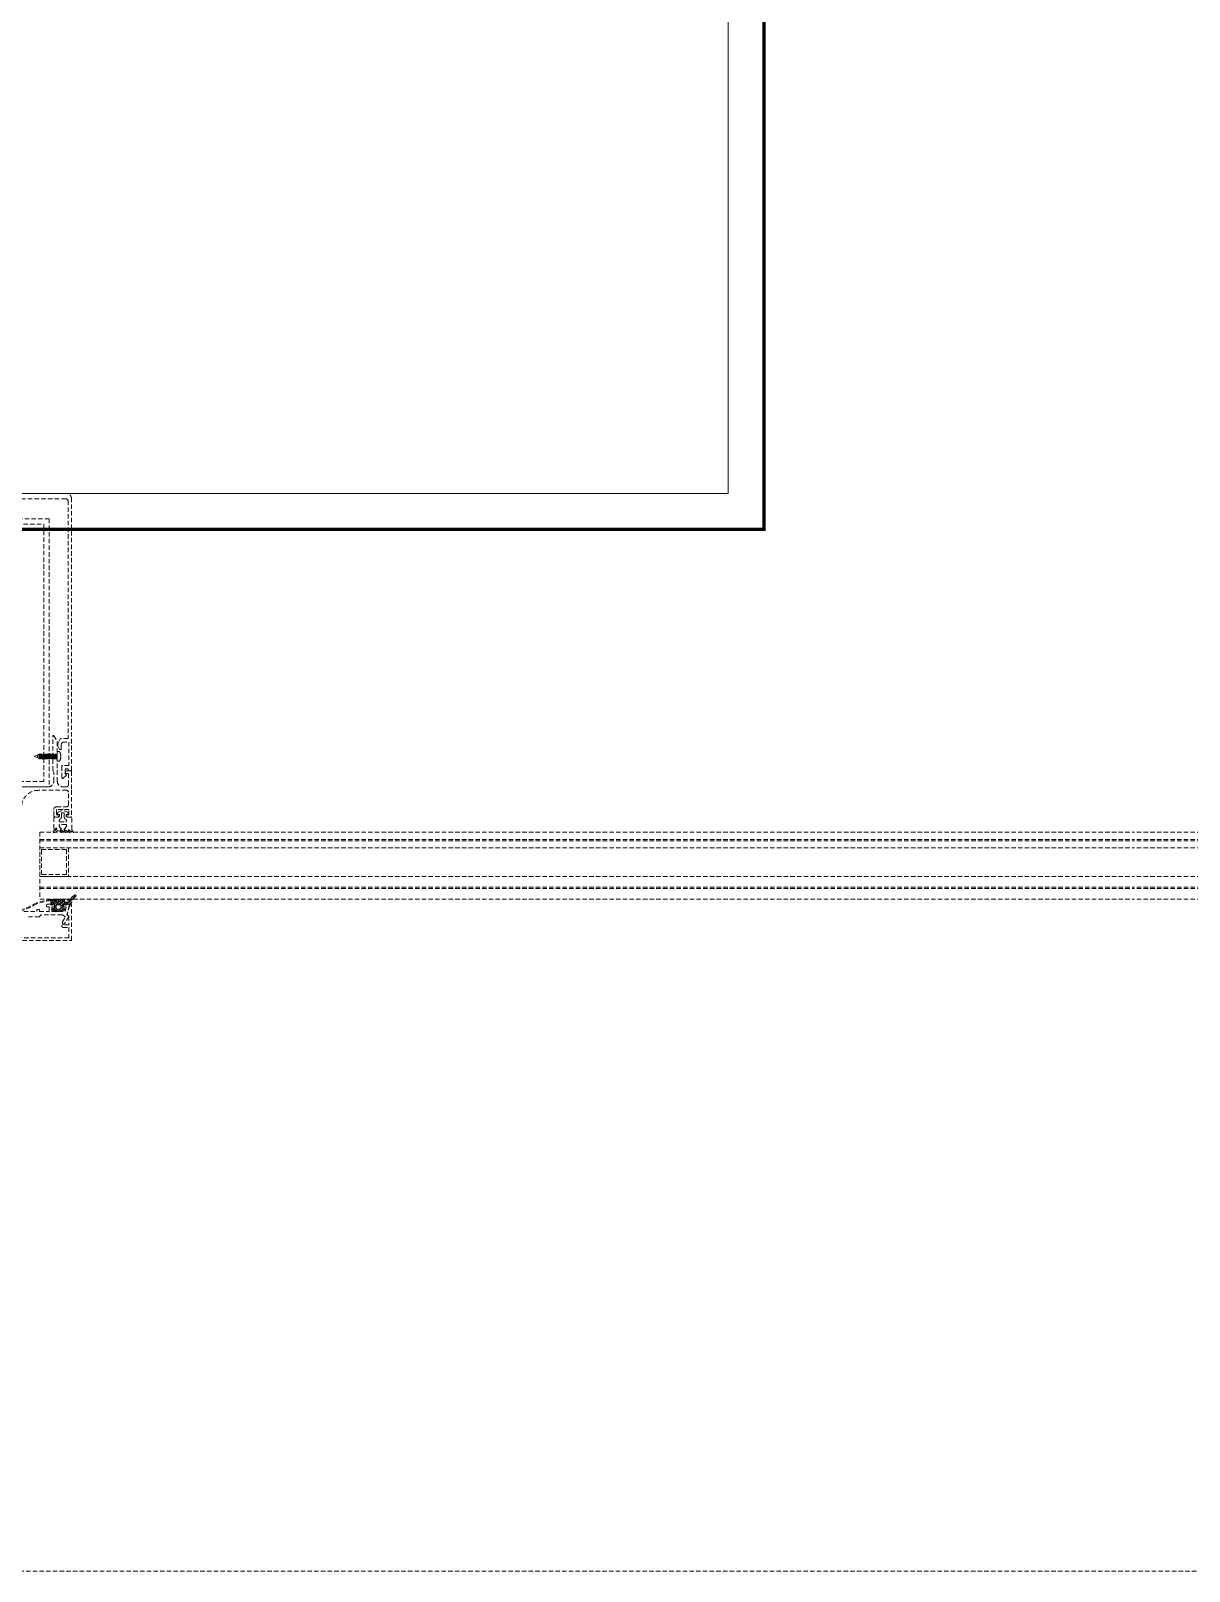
# Model space of a CAD drawing. Extents: x -1457 to 23780, y -2071 to 4205.
# Drawn here: x 7868.5 to 7933.3, y 284.7 to 370.9 of the extents above; entities that cross this region are included whole.
import ezdxf

# ---------------------------------------------------------------- set-up
doc = ezdxf.new("R2010")
doc.units = 0
doc.header["$MEASUREMENT"] = 0
doc.linetypes.add('HIDDEN', pattern=[0.375, 0.25, -0.125])
doc.layers.get('0').update_dxf_attribs({"color": 9, "lineweight": 9})
doc.layers.add('M-TEFRIS2-015', color=129, linetype='Continuous', lineweight=9)

# ---------------------------------------------------------------- blocks, each defined once
blk = doc.blocks.new('p-kolon_80x80')
blk.add_lwpolyline([(-40, -40), (40, -40), (40, 40), (-40, 40)], close=True)

msp = doc.modelspace()

# ---------------------------------------------------------------- hatches: boundary and pattern name
at = {"layer": 'M-TEFRIS2-015', "linetype": 'HIDDEN', "lineweight": 0}
h = msp.add_hatch(dxfattribs=at)
h.set_pattern_fill('LINE', color=256, scale=0.666667, angle=585, style=0)
h.set_pattern_definition([(45, (7813.41743, 201.40813), (-0.058925565, 0.058925565), [])])
edge = h.paths.add_edge_path()
edge.add_arc((7871.224, 321.984), 0.625, 117.2, 157.3388)
edge.add_arc((7870.503, 322.298), 0.162, 270.10269, 332.96001, ccw=False)
edge.add_line((7870.503, 322.137), (7870.423, 322.137))
edge.add_line((7870.423, 322.137), (7870.409, 322.137))
edge.add_line((7870.409, 322.137), (7870.402, 322.137))
edge.add_line((7870.402, 322.137), (7870.394, 322.139))
edge.add_line((7870.394, 322.139), (7870.387, 322.142))
edge.add_line((7870.387, 322.142), (7870.38, 322.146))
edge.add_line((7870.38, 322.146), (7870.374, 322.151))
edge.add_line((7870.374, 322.151), (7870.368, 322.158))
edge.add_line((7870.368, 322.158), (7870.364, 322.165))
edge.add_line((7870.364, 322.165), (7870.361, 322.172))
edge.add_line((7870.361, 322.172), (7870.359, 322.187))
edge.add_line((7870.359, 322.187), (7870.359, 322.262))
edge.add_line((7870.359, 322.262), (7870.359, 322.265))
edge.add_line((7870.359, 322.265), (7870.358, 322.268))
edge.add_line((7870.358, 322.268), (7870.357, 322.271))
edge.add_line((7870.357, 322.271), (7870.355, 322.274))
edge.add_line((7870.355, 322.274), (7870.353, 322.276))
edge.add_line((7870.353, 322.276), (7870.351, 322.279))
edge.add_line((7870.351, 322.279), (7870.348, 322.28))
edge.add_line((7870.348, 322.28), (7870.345, 322.281))
edge.add_line((7870.345, 322.281), (7870.339, 322.282))
edge.add_line((7870.339, 322.282), (7870.259, 322.282))
edge.add_line((7870.259, 322.282), (7870.256, 322.282))
edge.add_line((7870.256, 322.282), (7870.253, 322.281))
edge.add_line((7870.253, 322.281), (7870.25, 322.28))
edge.add_line((7870.25, 322.28), (7870.247, 322.279))
edge.add_line((7870.247, 322.279), (7870.245, 322.276))
edge.add_line((7870.245, 322.276), (7870.243, 322.274))
edge.add_line((7870.243, 322.274), (7870.241, 322.271))
edge.add_line((7870.241, 322.271), (7870.24, 322.268))
edge.add_line((7870.24, 322.268), (7870.239, 322.262))
edge.add_line((7870.239, 322.262), (7870.239, 322.187))
edge.add_line((7870.239, 322.187), (7870.238, 322.179))
edge.add_line((7870.238, 322.179), (7870.237, 322.172))
edge.add_line((7870.237, 322.172), (7870.234, 322.165))
edge.add_line((7870.234, 322.165), (7870.23, 322.158))
edge.add_line((7870.23, 322.158), (7870.224, 322.151))
edge.add_line((7870.224, 322.151), (7870.218, 322.146))
edge.add_line((7870.218, 322.146), (7870.211, 322.142))
edge.add_line((7870.211, 322.142), (7870.204, 322.139))
edge.add_line((7870.204, 322.139), (7870.189, 322.137))
edge.add_line((7870.189, 322.137), (7870.182, 322.137))
edge.add_line((7870.182, 322.137), (7870.174, 322.139))
edge.add_line((7870.174, 322.139), (7870.167, 322.142))
edge.add_line((7870.167, 322.142), (7870.16, 322.146))
edge.add_line((7870.16, 322.146), (7870.154, 322.151))
edge.add_line((7870.154, 322.151), (7870.148, 322.158))
edge.add_line((7870.148, 322.158), (7870.144, 322.165))
edge.add_line((7870.144, 322.165), (7870.141, 322.172))
edge.add_line((7870.141, 322.172), (7870.139, 322.187))
edge.add_line((7870.139, 322.187), (7870.139, 322.262))
edge.add_line((7870.139, 322.262), (7870.139, 322.265))
edge.add_line((7870.139, 322.265), (7870.138, 322.268))
edge.add_line((7870.138, 322.268), (7870.137, 322.271))
edge.add_line((7870.137, 322.271), (7870.135, 322.274))
edge.add_line((7870.135, 322.274), (7870.133, 322.276))
edge.add_line((7870.133, 322.276), (7870.131, 322.279))
edge.add_line((7870.131, 322.279), (7870.128, 322.28))
edge.add_line((7870.128, 322.28), (7870.125, 322.281))
edge.add_line((7870.125, 322.281), (7870.119, 322.282))
edge.add_line((7870.119, 322.282), (7870.039, 322.282))
edge.add_line((7870.039, 322.282), (7870.036, 322.282))
edge.add_line((7870.036, 322.282), (7870.033, 322.281))
edge.add_line((7870.033, 322.281), (7870.03, 322.28))
edge.add_line((7870.03, 322.28), (7870.027, 322.279))
edge.add_line((7870.027, 322.279), (7870.025, 322.276))
edge.add_line((7870.025, 322.276), (7870.023, 322.274))
edge.add_line((7870.023, 322.274), (7870.021, 322.271))
edge.add_line((7870.021, 322.271), (7870.02, 322.268))
edge.add_line((7870.02, 322.268), (7870.019, 322.262))
edge.add_line((7870.019, 322.262), (7870.019, 322.187))
edge.add_line((7870.019, 322.187), (7870.018, 322.179))
edge.add_line((7870.018, 322.179), (7870.017, 322.172))
edge.add_line((7870.017, 322.172), (7870.014, 322.165))
edge.add_line((7870.014, 322.165), (7870.01, 322.158))
edge.add_line((7870.01, 322.158), (7870.004, 322.151))
edge.add_line((7870.004, 322.151), (7869.998, 322.146))
edge.add_line((7869.998, 322.146), (7869.991, 322.142))
edge.add_line((7869.991, 322.142), (7869.984, 322.139))
edge.add_line((7869.984, 322.139), (7869.969, 322.137))
edge.add_line((7869.969, 322.137), (7869.962, 322.137))
edge.add_line((7869.962, 322.137), (7869.954, 322.139))
edge.add_line((7869.954, 322.139), (7869.947, 322.142))
edge.add_line((7869.947, 322.142), (7869.94, 322.146))
edge.add_line((7869.94, 322.146), (7869.934, 322.151))
edge.add_line((7869.934, 322.151), (7869.928, 322.158))
edge.add_line((7869.928, 322.158), (7869.924, 322.165))
edge.add_line((7869.924, 322.165), (7869.921, 322.172))
edge.add_line((7869.921, 322.172), (7869.919, 322.187))
edge.add_line((7869.919, 322.187), (7869.919, 322.262))
edge.add_line((7869.919, 322.262), (7869.919, 322.265))
edge.add_line((7869.919, 322.265), (7869.918, 322.268))
edge.add_line((7869.918, 322.268), (7869.917, 322.271))
edge.add_line((7869.917, 322.271), (7869.915, 322.274))
edge.add_line((7869.915, 322.274), (7869.913, 322.276))
edge.add_line((7869.913, 322.276), (7869.911, 322.279))
edge.add_line((7869.911, 322.279), (7869.908, 322.28))
edge.add_line((7869.908, 322.28), (7869.905, 322.281))
edge.add_line((7869.905, 322.281), (7869.899, 322.282))
edge.add_line((7869.899, 322.282), (7869.819, 322.282))
edge.add_line((7869.819, 322.282), (7869.816, 322.282))
edge.add_line((7869.816, 322.282), (7869.813, 322.281))
edge.add_line((7869.813, 322.281), (7869.81, 322.28))
edge.add_line((7869.81, 322.28), (7869.807, 322.279))
edge.add_line((7869.807, 322.279), (7869.805, 322.276))
edge.add_line((7869.805, 322.276), (7869.803, 322.274))
edge.add_line((7869.803, 322.274), (7869.801, 322.271))
edge.add_line((7869.801, 322.271), (7869.8, 322.268))
edge.add_line((7869.8, 322.268), (7869.799, 322.262))
edge.add_line((7869.799, 322.262), (7869.799, 322.187))
edge.add_line((7869.799, 322.187), (7869.798, 322.179))
edge.add_line((7869.798, 322.179), (7869.797, 322.172))
edge.add_line((7869.797, 322.172), (7869.794, 322.165))
edge.add_line((7869.794, 322.165), (7869.79, 322.158))
edge.add_line((7869.79, 322.158), (7869.784, 322.151))
edge.add_line((7869.784, 322.151), (7869.778, 322.146))
edge.add_line((7869.778, 322.146), (7869.771, 322.142))
edge.add_line((7869.771, 322.142), (7869.764, 322.139))
edge.add_line((7869.764, 322.139), (7869.749, 322.137))
edge.add_line((7869.749, 322.137), (7869.742, 322.137))
edge.add_line((7869.742, 322.137), (7869.734, 322.139))
edge.add_line((7869.734, 322.139), (7869.727, 322.142))
edge.add_line((7869.727, 322.142), (7869.72, 322.146))
edge.add_line((7869.72, 322.146), (7869.714, 322.151))
edge.add_line((7869.714, 322.151), (7869.708, 322.158))
edge.add_line((7869.708, 322.158), (7869.704, 322.165))
edge.add_line((7869.704, 322.165), (7869.701, 322.172))
edge.add_line((7869.701, 322.172), (7869.699, 322.187))
edge.add_line((7869.699, 322.187), (7869.699, 322.262))
edge.add_line((7869.699, 322.262), (7869.699, 322.265))
edge.add_line((7869.699, 322.265), (7869.698, 322.268))
edge.add_line((7869.698, 322.268), (7869.697, 322.271))
edge.add_line((7869.697, 322.271), (7869.695, 322.274))
edge.add_line((7869.695, 322.274), (7869.693, 322.276))
edge.add_line((7869.693, 322.276), (7869.691, 322.279))
edge.add_line((7869.691, 322.279), (7869.688, 322.28))
edge.add_line((7869.688, 322.28), (7869.685, 322.281))
edge.add_line((7869.685, 322.281), (7869.679, 322.282))
edge.add_line((7869.679, 322.282), (7869.599, 322.282))
edge.add_line((7869.599, 322.282), (7869.596, 322.282))
edge.add_line((7869.596, 322.282), (7869.593, 322.282))
edge.add_line((7869.593, 322.282), (7869.59, 322.28))
edge.add_line((7869.59, 322.28), (7869.587, 322.279))
edge.add_line((7869.587, 322.279), (7869.585, 322.277))
edge.add_line((7869.585, 322.277), (7869.583, 322.274))
edge.add_line((7869.583, 322.274), (7869.581, 322.271))
edge.add_line((7869.581, 322.271), (7869.58, 322.268))
edge.add_line((7869.58, 322.268), (7869.579, 322.262))
edge.add_line((7869.579, 322.262), (7869.579, 322.011))
edge.add_arc((7869.609, 322.011), 0.03, 180, 270)
edge.add_line((7869.609, 321.981), (7869.793, 321.981))
edge.add_line((7869.793, 321.981), (7869.793, 321.811))
edge.add_line((7869.793, 321.811), (7869.718, 321.791))
edge.add_arc((7869.731, 321.743), 0.05, 104.59854, 212.03941)
edge.add_arc((7869.773, 321.769), 0.1, 212.03941, 243.6122)
edge.add_arc((7870.023, 322.273), 0.662, 243.6122, 296.3878)
edge.add_arc((7870.273, 321.769), 0.1, 296.3878, 327.96059)
edge.add_arc((7870.315, 321.743), 0.05, 327.96059, 435.40146)
edge.add_line((7870.328, 321.791), (7870.253, 321.811))
edge.add_line((7870.253, 321.811), (7870.253, 321.981))
edge.add_line((7870.253, 321.981), (7870.673, 321.981))
edge.add_arc((7870.673, 322.031), 0.05, 270, 346.84021)
edge.add_arc((7871.471, 321.875), 0.763, 128.66182, 169.12016, ccw=False)
edge.add_arc((7870.951, 322.493), 0.0486, 333.02927, 465.43171)
edge = h.paths.add_edge_path(flags=16)
edge.add_arc((7870.123, 321.783), 0.03, 280.82404, 360)
edge.add_line((7870.153, 321.783), (7870.153, 321.951))
edge.add_arc((7870.123, 321.951), 0.03, 360, 450)
edge.add_line((7870.123, 321.981), (7869.923, 321.981))
edge.add_arc((7869.923, 321.951), 0.03, 90, 180)
edge.add_line((7869.893, 321.951), (7869.893, 321.783))
edge.add_arc((7869.923, 321.783), 0.03, 180, 259.17596)
edge.add_arc((7870.023, 322.306), 0.562, 259.17596, 280.82404)

# ---------------------------------------------------------------- linework, layer by layer
for p, q in [((7868.675, 330.295), (7868.682, 330.305)), ((7868.682, 330.285), (7868.675, 330.295)), ((7868.682, 330.305), (7868.862, 330.379)), ((7868.912, 330.193), (7868.682, 330.285)), ((7868.902, 330.393), (7868.814, 330.227)), ((7868.814, 330.227), (7868.862, 330.379)), ((7868.882, 330.414), (7868.861, 330.315)), ((7868.861, 330.315), (7868.874, 330.341)), ((7868.862, 330.379), (7868.882, 330.414)), ((7868.874, 330.341), (7868.89, 330.414)), ((7868.882, 330.414), (7868.89, 330.414)), ((7868.89, 330.414), (7868.902, 330.393)), ((7868.902, 330.393), (7868.941, 330.407)), ((7868.91, 330.183), (7868.959, 330.407)), ((7868.91, 330.183), (7868.912, 330.193)), ((7868.93, 330.148), (7868.91, 330.183)), ((7868.979, 330.441), (7868.93, 330.148)), ((7868.938, 330.148), (7868.93, 330.148)), ((7868.938, 330.148), (7868.987, 330.441)), ((7868.958, 330.183), (7868.938, 330.148)), ((7868.941, 330.407), (7868.959, 330.407)), ((7869.007, 330.183), (7868.958, 330.183)), ((7868.959, 330.407), (7868.979, 330.441)), ((7868.979, 330.441), (7868.987, 330.441)), ((7868.987, 330.441), (7869.007, 330.407)), ((7869.007, 330.183), (7869.055, 330.407)), ((7869.007, 330.407), (7869.055, 330.407)), ((7869.027, 330.148), (7869.007, 330.183)), ((7869.075, 330.441), (7869.027, 330.148)), ((7869.035, 330.148), (7869.027, 330.148)), ((7869.035, 330.148), (7869.083, 330.441)), ((7869.055, 330.183), (7869.035, 330.148)), ((7869.055, 330.183), (7869.035, 330.148)), ((7869.055, 330.407), (7869.075, 330.441)), ((7869.103, 330.407), (7869.055, 330.183)), ((7869.103, 330.183), (7869.055, 330.183)), ((7869.083, 330.441), (7869.075, 330.441)), ((7869.083, 330.441), (7869.103, 330.407)), ((7869.103, 330.183), (7869.151, 330.407)), ((7869.103, 330.407), (7869.151, 330.407)), ((7869.123, 330.148), (7869.103, 330.183)), ((7869.171, 330.441), (7869.123, 330.148)), ((7869.131, 330.148), (7869.123, 330.148)), ((7869.131, 330.148), (7869.179, 330.441)), ((7869.151, 330.183), (7869.131, 330.148)), ((7869.151, 330.183), (7869.131, 330.148)), ((7869.151, 330.407), (7869.171, 330.441)), ((7869.199, 330.407), (7869.151, 330.183)), ((7869.2, 330.183), (7869.151, 330.183)), ((7869.179, 330.441), (7869.171, 330.441)), ((7869.179, 330.441), (7869.199, 330.407)), ((7869.248, 330.407), (7869.199, 330.407)), ((7869.2, 330.183), (7869.248, 330.407)), ((7869.22, 330.148), (7869.2, 330.183)), ((7869.268, 330.441), (7869.22, 330.148)), ((7869.228, 330.148), (7869.22, 330.148)), ((7869.228, 330.148), (7869.276, 330.441)), ((7869.248, 330.183), (7869.228, 330.148)), ((7869.248, 330.183), (7869.228, 330.148)), ((7869.248, 330.407), (7869.268, 330.441)), ((7869.296, 330.407), (7869.248, 330.183)), ((7869.248, 330.183), (7869.296, 330.183)), ((7869.276, 330.441), (7869.268, 330.441)), ((7869.276, 330.441), (7869.296, 330.407)), ((7869.296, 330.183), (7869.344, 330.407)), ((7869.296, 330.407), (7869.344, 330.407)), ((7869.316, 330.148), (7869.296, 330.183)), ((7869.364, 330.441), (7869.316, 330.148)), ((7869.324, 330.148), (7869.316, 330.148)), ((7869.324, 330.148), (7869.372, 330.441)), ((7869.344, 330.183), (7869.324, 330.148)), ((7869.344, 330.183), (7869.324, 330.148)), ((7869.344, 330.407), (7869.364, 330.441)), ((7869.392, 330.407), (7869.344, 330.183)), ((7869.393, 330.183), (7869.344, 330.183)), ((7869.364, 330.441), (7869.372, 330.441)), ((7869.372, 330.441), (7869.392, 330.407)), ((7869.392, 330.407), (7869.441, 330.407)), ((7869.393, 330.183), (7869.441, 330.407)), ((7869.413, 330.148), (7869.393, 330.183)), ((7869.461, 330.441), (7869.413, 330.148)), ((7869.421, 330.148), (7869.413, 330.148)), ((7869.421, 330.148), (7869.469, 330.441)), ((7869.441, 330.183), (7869.421, 330.148)), ((7869.441, 330.183), (7869.421, 330.148)), ((7869.441, 330.407), (7869.461, 330.441)), ((7869.489, 330.407), (7869.441, 330.183)), ((7869.489, 330.183), (7869.441, 330.183)), ((7869.489, 330.183), (7869.441, 330.183)), ((7869.469, 330.441), (7869.461, 330.441)), ((7869.469, 330.441), (7869.489, 330.407)), ((7869.677, 330.407), (7869.489, 330.407)), ((7869.489, 330.183), (7869.537, 330.407)), ((7869.509, 330.148), (7869.489, 330.183)), ((7869.557, 330.441), (7869.509, 330.148)), ((7869.517, 330.148), (7869.509, 330.148)), ((7869.517, 330.148), (7869.565, 330.441)), ((7869.537, 330.183), (7869.517, 330.148)), ((7869.537, 330.183), (7869.517, 330.148)), ((7869.537, 330.407), (7869.557, 330.441)), ((7869.585, 330.407), (7869.537, 330.183)), ((7869.537, 330.183), (7869.725, 330.183)), ((7869.585, 330.183), (7869.537, 330.183)), ((7869.585, 330.183), (7869.537, 330.183)), ((7869.557, 330.441), (7869.565, 330.441)), ((7869.565, 330.441), (7869.585, 330.407)), ((7869.585, 330.183), (7869.634, 330.407)), ((7869.585, 330.407), (7869.634, 330.407)), ((7869.605, 330.148), (7869.585, 330.183)), ((7869.654, 330.441), (7869.605, 330.148)), ((7869.613, 330.148), (7869.605, 330.148)), ((7869.613, 330.148), (7869.662, 330.441)), ((7869.633, 330.183), (7869.613, 330.148)), ((7869.633, 330.183), (7869.613, 330.148)), ((7869.682, 330.407), (7869.633, 330.183)), ((7869.682, 330.183), (7869.633, 330.183)), ((7869.682, 330.183), (7869.633, 330.183)), ((7869.634, 330.407), (7869.654, 330.441)), ((7869.654, 330.441), (7869.662, 330.441)), ((7869.662, 330.441), (7869.682, 330.407)), ((7869.682, 330.183), (7869.73, 330.407)), ((7869.682, 330.407), (7869.73, 330.407)), ((7869.702, 330.148), (7869.682, 330.183)), ((7869.75, 330.441), (7869.702, 330.148)), ((7869.71, 330.148), (7869.702, 330.148)), ((7869.71, 330.148), (7869.758, 330.441)), ((7869.73, 330.183), (7869.71, 330.148)), ((7869.73, 330.183), (7869.71, 330.148)), ((7869.73, 330.407), (7869.75, 330.441)), ((7869.778, 330.407), (7869.73, 330.183)), ((7869.778, 330.183), (7869.73, 330.183)), ((7869.75, 330.441), (7869.758, 330.441)), ((7869.758, 330.441), (7869.778, 330.407)), ((7869.778, 330.407), (7869.827, 330.407)), ((7869.778, 330.183), (7869.827, 330.407)), ((7869.798, 330.148), (7869.778, 330.183)), ((7869.847, 330.441), (7869.798, 330.148)), ((7869.806, 330.148), (7869.798, 330.148)), ((7869.806, 330.148), (7869.855, 330.441)), ((7869.826, 330.183), (7869.806, 330.148)), ((7869.826, 330.183), (7869.806, 330.148)), ((7869.875, 330.407), (7869.826, 330.183)), ((7869.826, 330.183), (7869.875, 330.183)), ((7869.827, 330.407), (7869.847, 330.441)), ((7869.847, 330.441), (7869.855, 330.441)), ((7869.855, 330.441), (7869.875, 330.407)), ((7869.875, 330.407), (7869.923, 330.407)), ((7869.875, 330.183), (7869.923, 330.407)), ((7869.895, 330.148), (7869.875, 330.183)), ((7869.943, 330.441), (7869.895, 330.148)), ((7869.903, 330.148), (7869.895, 330.148)), ((7869.903, 330.148), (7869.95, 330.435)), ((7869.923, 330.183), (7869.903, 330.148)), ((7869.923, 330.183), (7869.903, 330.148)), ((7869.923, 330.407), (7869.943, 330.441)), ((7869.95, 330.309), (7869.923, 330.183)), ((7869.923, 330.183), (7869.95, 330.183)), ((7869.943, 330.441), (7869.95, 330.441)), ((7870.059, 330.565), (7869.95, 330.565)), ((7869.95, 330.024), (7869.95, 330.565)), ((7870.059, 330.024), (7869.95, 330.024)), ((7868.969, 326.053), (7868.969, 322.301)), ((7868.969, 326.053), (7930.199, 326.053)), ((8099.364, 326.053), (7930.199, 326.053)), ((7868.969, 325.653), (7930.199, 325.653)), ((7868.969, 325.577), (7930.199, 325.577)), ((7868.969, 325.177), (7930.199, 325.177)), ((8099.364, 325.653), (7930.199, 325.653)), ((8099.364, 325.577), (7930.199, 325.577)), ((8099.364, 325.177), (7930.199, 325.177)), ((7868.969, 323.577), (7930.199, 323.577)), ((8099.364, 323.577), (7930.199, 323.577)), ((7868.969, 322.977), (7930.199, 322.977)), ((7868.969, 322.901), (7930.199, 322.901)), ((8099.364, 322.977), (7930.199, 322.977)), ((8099.364, 322.901), (7930.199, 322.901)), ((7868.969, 322.301), (7930.199, 322.301)), ((8099.364, 322.301), (7930.199, 322.301)), ((7067.2, 284.7), (9765.58, 284.7))]:
    msp.add_line(p, q, dxfattribs=at)
at = {"layer": 'M-TEFRIS2-015', "linetype": 'HIDDEN', "lineweight": 0, "const_width": 0.2}
msp.add_lwpolyline([(7909.5, 343), (7825.5, 343), (7825.5, 427), (7909.5, 427)], close=True, dxfattribs=at)
at = {"layer": 'M-TEFRIS2-015', "linetype": 'HIDDEN', "lineweight": 0}
for points in [[(7864.55, 344.7), (7870.45, 344.7), (7870.45, 344.7, -0.414214), (7870.55, 344.6), (7870.55, 331.293), (7870.143, 331.293, 0.267949), (7870.117, 331.278), (7869.974, 331.03, 0.131652), (7869.97, 331.015), (7869.97, 330.881, 0.131652), (7869.974, 330.866), (7870.077, 330.688, 0.267949), (7870.103, 330.673), (7870.14, 330.673, 0.414214), (7870.17, 330.703), (7870.17, 330.969), (7870.241, 331.093), (7870.6, 331.093), (7870.6, 329.793), (7870.25, 329.793, 0.414214), (7870.2, 329.743), (7870.2, 329.113, 0.650971), (7870.284, 329.076), (7870.45, 329.227, 0.508142), (7870.445, 329.275), (7870.38, 329.313), (7870.38, 329.593), (7870.55, 329.593, 0.432363), (7870.65, 329.495), (7870.72, 329.495, 0.477393), (7870.75, 329.523), (7870.75, 344.7, 0.414214), (7870.45, 345), (7870.45, 345), (7864.55, 345, 0.414214)], [(7867.5, 328.595), (7869.45, 328.595, 0.414214), (7869.75, 328.895), (7869.75, 329.395), (7869.7, 329.497), (7869.7, 331.433, -0.767327), (7869.756, 331.448), (7869.95, 331.112), (7869.95, 330.325), (7869.92, 330.295), (7869.95, 330.265), (7869.95, 328.895, 0.414214), (7870.25, 328.595), (7870.47, 328.595, 0.414214), (7870.57, 328.695), (7870.57, 329.345), (7870.43, 329.345, -0.414214), (7870.4, 329.375), (7870.4, 329.395, -0.414214), (7870.5, 329.495), (7870.72, 329.495, -0.414214), (7870.75, 329.465), (7870.75, 328.395), (7870.75, 326.925, -0.414214), (7870.72, 326.895), (7870.55, 326.895, -0.414214), (7870.45, 326.995), (7870.45, 327.015), (7870.6, 327.015), (7870.6, 327.315), (7870.28, 327.315), (7870.25, 327.345), (7870.22, 327.315), (7869.9, 327.315), (7869.9, 327.015), (7870.05, 327.015), (7870.05, 326.995, -0.414214), (7869.95, 326.895), (7869.85, 326.895, -0.414214), (7869.75, 326.995), (7869.75, 327.315, -0.414214), (7869.91, 327.475), (7870.47, 327.475, 0.414214), (7870.57, 327.575), (7870.57, 328.295, 0.414214), (7870.47, 328.395), (7868.9, 328.395, 0.414214), (7867.95, 327.445)], [(7870.75, 322.298), (7870.75, 322.248), (7869.952, 322.248, 0.10228), (7868.656, 321.98, -0.152313), (7867.5, 321.62, -0.152313), (7866.344, 321.98, 0.159108), (7865.655, 322.248), (7864.478, 322.248), (7864.478, 322.298), (7865.656, 322.298, -0.158967), (7866.374, 322.02, 0.152054), (7867.5, 321.67, 0.152944), (7868.631, 322.024, -0.10266), (7869.952, 322.298), (7870.75, 322.298)], [(7866.2, 321.624), (7868.8, 321.624), (7868.8, 321.694, -0.414214), (7868.83, 321.724), (7868.92, 321.724, -0.414214), (7868.95, 321.694), (7868.95, 321.624), (7869.5, 321.624), (7869.5, 321.874), (7869.38, 321.874, -0.414214), (7869.35, 321.904), (7869.35, 321.974, -0.414214), (7869.4, 322.024), (7869.75, 322.024, -0.414214), (7869.8, 321.974), (7869.8, 321.904, -0.414214), (7869.77, 321.874), (7869.65, 321.874), (7869.65, 321.624), (7870.38, 321.624), (7870.447, 321.874), (7870.33, 321.874, -0.414214), (7870.3, 321.904), (7870.3, 321.974, -0.414214), (7870.35, 322.024), (7870.545, 322.024, -0.493145), (7870.617, 321.93), (7870.483, 321.43), (7870.575, 321.377, -0.414214), (7870.586, 321.336), (7870.37, 320.962, -1), (7870.24, 321.037), (7870.401, 321.316), (7870.213, 321.424), (7869.05, 321.424), (7868.959, 321.333, -0.198912), (7868.938, 321.324), (7868.33, 321.324)]]:
    msp.add_lwpolyline(points, format="xyb", dxfattribs=at)
for points in [[(7865.5, 343.595), (7869.5, 343.595), (7869.5, 328.595), (7865.5, 328.595)], [(7865.8, 343.295), (7869.2, 343.295), (7869.2, 328.895), (7865.8, 328.895)], [(7868.969, 323.577), (7868.969, 325.177), (7870.569, 325.177), (7870.569, 323.577)], [(7869.069, 323.677), (7869.069, 325.077), (7870.469, 325.077), (7870.469, 323.677)]]:
    msp.add_lwpolyline(points, close=True, dxfattribs=at)
for points in [[(7869.007, 330.407), (7868.958, 330.183)], [(7870.15, 330.333), (7870.128, 330.303), (7870.128, 330.287), (7870.15, 330.257)]]:
    msp.add_lwpolyline(points, dxfattribs=at)
for points in [[(7870.539, 326.885, -0.414214), (7870.439, 326.985), (7870.439, 327.045), (7870.559, 327.045), (7870.559, 327.145, 0.333333), (7869.959, 327.145), (7869.959, 327.045), (7870.079, 327.045), (7870.079, 326.985, -0.414214), (7869.979, 326.885), (7869.759, 326.885), (7869.759, 326.225), (7869.798, 326.225, 0.307685), (7869.859, 326.266, -1.128702), (7869.916, 326.235, -0.201212), (7869.758, 326.135, 0.978531), (7869.758, 326.035, 0.1613), (7869.964, 326.145, -0.307572), (7869.987, 326.147), (7870.177, 326.037, 0.8391), (7870.196, 326.059), (7870.117, 326.154, -0.8391), (7870.142, 326.184), (7870.397, 326.037, 0.8391), (7870.416, 326.059), (7870.337, 326.154, -0.8391), (7870.362, 326.184), (7870.617, 326.037, 0.8391), (7870.636, 326.059), (7870.557, 326.154, -0.8391), (7870.582, 326.184), (7870.837, 326.037, 0.8391), (7870.856, 326.059), (7870.782, 326.147, -0.176327), (7870.759, 326.212), (7870.759, 326.885)], [(7870.339, 326.885), (7870.339, 327.111, 0.375047), (7870.313, 327.141, 0.067879), (7870.205, 327.141, 0.375047), (7870.179, 327.111), (7870.179, 326.885, -0.298217), (7870.119, 326.793, 0.298217), (7870.059, 326.701), (7870.059, 326.668, 0.414214), (7870.089, 326.638), (7870.429, 326.638, 0.414214), (7870.459, 326.668), (7870.459, 326.701, 0.298217), (7870.399, 326.793, -0.298217)], [(7870.059, 326.458), (7870.059, 326.425, 1), (7870.459, 326.425), (7870.459, 326.458, 0.414214), (7870.429, 326.488), (7870.089, 326.488, 0.414214)], [(7870.938, 322.54, 0.176952), (7870.647, 322.225, -0.281357), (7870.503, 322.137), (7870.423, 322.137), (7870.409, 322.137), (7870.402, 322.137), (7870.394, 322.139), (7870.387, 322.142), (7870.38, 322.146), (7870.374, 322.151), (7870.368, 322.158), (7870.364, 322.165), (7870.361, 322.172), (7870.359, 322.187), (7870.359, 322.262), (7870.359, 322.265), (7870.358, 322.268), (7870.357, 322.271), (7870.355, 322.274), (7870.353, 322.276), (7870.351, 322.279), (7870.348, 322.28), (7870.345, 322.281), (7870.339, 322.282), (7870.259, 322.282), (7870.256, 322.282), (7870.253, 322.281), (7870.25, 322.28), (7870.247, 322.279), (7870.245, 322.276), (7870.243, 322.274), (7870.241, 322.271), (7870.24, 322.268), (7870.239, 322.262), (7870.239, 322.187), (7870.238, 322.179), (7870.237, 322.172), (7870.234, 322.165), (7870.23, 322.158), (7870.224, 322.151), (7870.218, 322.146), (7870.211, 322.142), (7870.204, 322.139), (7870.189, 322.137), (7870.182, 322.137), (7870.174, 322.139), (7870.167, 322.142), (7870.16, 322.146), (7870.154, 322.151), (7870.148, 322.158), (7870.144, 322.165), (7870.141, 322.172), (7870.139, 322.187), (7870.139, 322.262), (7870.139, 322.265), (7870.138, 322.268), (7870.137, 322.271), (7870.135, 322.274), (7870.133, 322.276), (7870.131, 322.279), (7870.128, 322.28), (7870.125, 322.281), (7870.119, 322.282), (7870.039, 322.282), (7870.036, 322.282), (7870.033, 322.281), (7870.03, 322.28), (7870.027, 322.279), (7870.025, 322.276), (7870.023, 322.274), (7870.021, 322.271), (7870.02, 322.268), (7870.019, 322.262), (7870.019, 322.187), (7870.018, 322.179), (7870.017, 322.172), (7870.014, 322.165), (7870.01, 322.158), (7870.004, 322.151), (7869.998, 322.146), (7869.991, 322.142), (7869.984, 322.139), (7869.969, 322.137), (7869.962, 322.137), (7869.954, 322.139), (7869.947, 322.142), (7869.94, 322.146), (7869.934, 322.151), (7869.928, 322.158), (7869.924, 322.165), (7869.921, 322.172), (7869.919, 322.187), (7869.919, 322.262), (7869.919, 322.265), (7869.918, 322.268), (7869.917, 322.271), (7869.915, 322.274), (7869.913, 322.276), (7869.911, 322.279), (7869.908, 322.28), (7869.905, 322.281), (7869.899, 322.282), (7869.819, 322.282), (7869.816, 322.282), (7869.813, 322.281), (7869.81, 322.28), (7869.807, 322.279), (7869.805, 322.276), (7869.803, 322.274), (7869.801, 322.271), (7869.8, 322.268), (7869.799, 322.262), (7869.799, 322.187), (7869.798, 322.179), (7869.797, 322.172), (7869.794, 322.165), (7869.79, 322.158), (7869.784, 322.151), (7869.778, 322.146), (7869.771, 322.142), (7869.764, 322.139), (7869.749, 322.137), (7869.742, 322.137), (7869.734, 322.139), (7869.727, 322.142), (7869.72, 322.146), (7869.714, 322.151), (7869.708, 322.158), (7869.704, 322.165), (7869.701, 322.172), (7869.699, 322.187), (7869.699, 322.262), (7869.699, 322.265), (7869.698, 322.268), (7869.697, 322.271), (7869.695, 322.274), (7869.693, 322.276), (7869.691, 322.279), (7869.688, 322.28), (7869.685, 322.281), (7869.679, 322.282), (7869.599, 322.282), (7869.596, 322.282), (7869.593, 322.282), (7869.59, 322.28), (7869.587, 322.279), (7869.585, 322.277), (7869.583, 322.274), (7869.581, 322.271), (7869.58, 322.268), (7869.579, 322.262), (7869.579, 322.011, 0.414214), (7869.609, 321.981), (7869.793, 321.981), (7869.793, 321.811), (7869.718, 321.791, 0.506456), (7869.688, 321.716, 0.13864), (7869.729, 321.68, 0.234436), (7870.318, 321.68, 0.13864), (7870.358, 321.716, 0.506456), (7870.328, 321.791), (7870.253, 321.811), (7870.253, 321.981), (7870.673, 321.981, 0.348434), (7870.722, 322.019, -0.17839), (7870.994, 322.471, 0.651907)], [(7864.4, 320.15), (7864.4, 320.72), (7864.725, 320.72, 1), (7864.725, 320.87), (7864.4, 320.87), (7864.4, 321.35), (7864.485, 321.399, 0.339454), (7864.499, 321.433), (7864.358, 321.959, 0.876976), (7864.25, 321.945), (7864.25, 320), (7870.75, 320), (7870.75, 321.945, 0.876976), (7870.642, 321.959), (7870.501, 321.433, 0.339454), (7870.515, 321.399), (7870.6, 321.35), (7870.6, 320.87), (7870.275, 320.87, 1), (7870.275, 320.72), (7870.6, 320.72), (7870.6, 320.15)], [(7870.129, 321.753, 0.359904), (7870.153, 321.783), (7870.153, 321.951, 0.414214), (7870.123, 321.981), (7869.923, 321.981, 0.414214), (7869.893, 321.951), (7869.893, 321.783, 0.359904), (7869.917, 321.753, 0.094739)], [(7870.129, 321.753, 0.359904), (7870.153, 321.783), (7870.153, 321.951, 0.414214), (7870.123, 321.981), (7869.923, 321.981, 0.414214), (7869.893, 321.951), (7869.893, 321.783, 0.359904), (7869.917, 321.753, 0.094739)]]:
    msp.add_lwpolyline(points, format="xyb", close=True, dxfattribs=at)
for centre, start, end in [((7869.634, 330.265), 7.50951, 35.24269), ((7869.634, 330.325), 324.75731, 352.49049)]:
    msp.add_arc(centre, 0.521, start, end, dxfattribs=at)

# ---------------------------------------------------------------- block references
msp.add_blockref('p-kolon_80x80', (7867.5, 385), dxfattribs=at)

doc.saveas('drawing.dxf')
